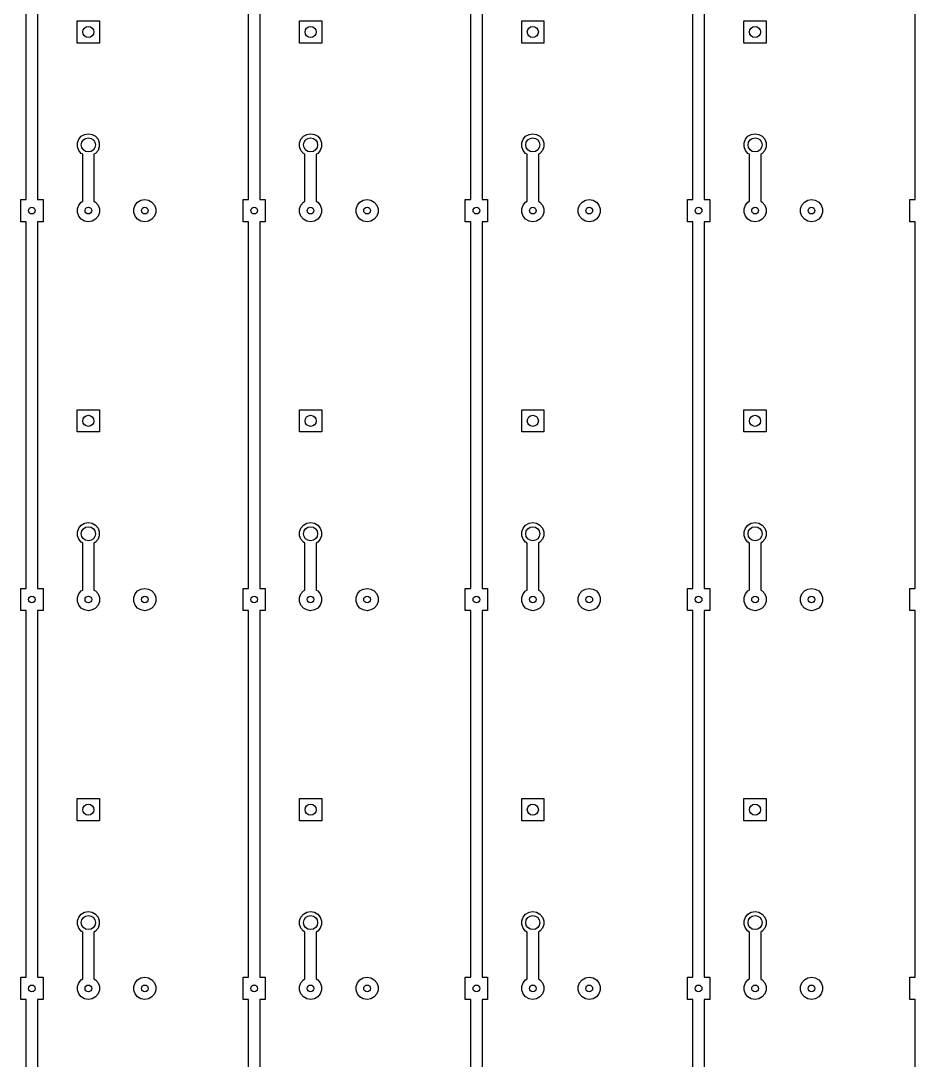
# Model space of a CAD drawing. Extents: x 183 to 424, y -369 to -69.
# Drawn here: x 183.4 to 263.9, y -267.5 to -173.9 of the extents above; entities that cross this region are included whole.
import ezdxf

# ---------------------------------------------------------------- set-up
doc = ezdxf.new("R2010")
doc.units = 0
doc.header["$MEASUREMENT"] = 0
doc.layers.add('BLACK', color=7, linetype='CONTINUOUS')

msp = doc.modelspace()

# ---------------------------------------------------------------- linework, layer by layer
at = {"layer": 'Black'}
for p, q in [((183.912, -190), (183.912, -157)), ((184.928, -157), (184.928, -190)), ((203.912, -190), (203.912, -157)), ((204.928, -157), (204.928, -190)), ((223.912, -190), (223.912, -157)), ((224.928, -157), (224.928, -190)), ((243.912, -190), (243.912, -157)), ((244.928, -157), (244.928, -190)), ((263.912, -190), (263.912, -157)), ((188.501, -175.919), (188.501, -173.921)), ((188.501, -173.921), (190.499, -173.921)), ((190.499, -173.921), (190.499, -175.919)), ((208.501, -175.919), (208.501, -173.921)), ((208.501, -173.921), (210.499, -173.921)), ((210.499, -173.921), (210.499, -175.919)), ((228.501, -175.919), (228.501, -173.921)), ((228.501, -173.921), (230.499, -173.921)), ((230.499, -173.921), (230.499, -175.919)), ((248.501, -175.919), (248.501, -173.921)), ((248.501, -173.921), (250.499, -173.921)), ((250.499, -173.921), (250.499, -175.919)), ((190.499, -175.919), (188.501, -175.919)), ((210.499, -175.919), (208.501, -175.919)), ((230.499, -175.919), (228.501, -175.919)), ((250.499, -175.919), (248.501, -175.919)), ((188.855, -184.311), (189.157, -184.137)), ((189.157, -184.137), (189.5, -184.077)), ((189.5, -184.077), (189.843, -184.137)), ((189.843, -184.137), (190.145, -184.311)), ((208.855, -184.311), (209.157, -184.137)), ((209.157, -184.137), (209.5, -184.077)), ((209.5, -184.077), (209.843, -184.137)), ((209.843, -184.137), (210.145, -184.311)), ((228.855, -184.311), (229.157, -184.137)), ((229.157, -184.137), (229.5, -184.077)), ((229.5, -184.077), (229.843, -184.137)), ((229.843, -184.137), (230.145, -184.311)), ((248.855, -184.311), (249.157, -184.137)), ((249.157, -184.137), (249.5, -184.077)), ((249.5, -184.077), (249.843, -184.137)), ((249.843, -184.137), (250.145, -184.311)), ((188.512, -184.906), (188.631, -184.578)), ((188.512, -185.254), (188.512, -184.906)), ((188.631, -184.578), (188.855, -184.311)), ((190.145, -184.311), (190.369, -184.578)), ((190.369, -184.578), (190.488, -184.906)), ((190.488, -184.906), (190.488, -185.254)), ((208.512, -184.906), (208.631, -184.578)), ((208.512, -185.254), (208.512, -184.906)), ((208.631, -184.578), (208.855, -184.311)), ((210.145, -184.311), (210.369, -184.578)), ((210.369, -184.578), (210.488, -184.906)), ((210.488, -184.906), (210.488, -185.254)), ((228.512, -184.906), (228.631, -184.578)), ((228.512, -185.254), (228.512, -184.906)), ((228.631, -184.578), (228.855, -184.311)), ((230.145, -184.311), (230.369, -184.578)), ((230.369, -184.578), (230.488, -184.906)), ((230.488, -184.906), (230.488, -185.254)), ((248.512, -184.906), (248.631, -184.578)), ((248.512, -185.254), (248.512, -184.906)), ((248.631, -184.578), (248.855, -184.311)), ((250.145, -184.311), (250.369, -184.578)), ((250.369, -184.578), (250.488, -184.906)), ((250.488, -184.906), (250.488, -185.254)), ((188.631, -185.582), (188.512, -185.254)), ((188.855, -185.849), (188.631, -185.582)), ((188.992, -185.928), (188.855, -185.849)), ((188.992, -190.152), (188.992, -185.928)), ((190.145, -185.849), (190.008, -185.928)), ((190.008, -185.928), (190.008, -190.152)), ((190.369, -185.582), (190.145, -185.849)), ((190.488, -185.254), (190.369, -185.582)), ((208.631, -185.582), (208.512, -185.254)), ((208.855, -185.849), (208.631, -185.582)), ((208.992, -185.928), (208.855, -185.849)), ((208.992, -190.152), (208.992, -185.928)), ((210.145, -185.849), (210.008, -185.928)), ((210.008, -185.928), (210.008, -190.152)), ((210.369, -185.582), (210.145, -185.849)), ((210.488, -185.254), (210.369, -185.582)), ((228.631, -185.582), (228.512, -185.254)), ((228.855, -185.849), (228.631, -185.582)), ((228.992, -185.928), (228.855, -185.849)), ((228.992, -190.152), (228.992, -185.928)), ((230.145, -185.849), (230.008, -185.928)), ((230.008, -185.928), (230.008, -190.152)), ((230.369, -185.582), (230.145, -185.849)), ((230.488, -185.254), (230.369, -185.582)), ((248.631, -185.582), (248.512, -185.254)), ((248.855, -185.849), (248.631, -185.582)), ((248.992, -185.928), (248.855, -185.849)), ((248.992, -190.152), (248.992, -185.928)), ((250.145, -185.849), (250.008, -185.928)), ((250.008, -185.928), (250.008, -190.152)), ((250.369, -185.582), (250.145, -185.849)), ((250.488, -185.254), (250.369, -185.582)), ((183.42, -192), (183.42, -190)), ((183.42, -190), (183.912, -190)), ((184.928, -190), (185.42, -190)), ((185.42, -190), (185.42, -192)), ((188.511, -190.826), (188.631, -190.498)), ((188.511, -191.174), (188.511, -190.826)), ((188.631, -190.498), (188.855, -190.231)), ((188.855, -190.231), (188.992, -190.152)), ((190.008, -190.152), (190.145, -190.231)), ((190.145, -190.231), (190.369, -190.498)), ((190.369, -190.498), (190.489, -190.826)), ((190.489, -190.826), (190.489, -191.174)), ((193.591, -190.826), (193.711, -190.498)), ((193.591, -191.174), (193.591, -190.826)), ((193.711, -190.498), (193.935, -190.231)), ((193.935, -190.231), (194.237, -190.057)), ((194.237, -190.057), (194.58, -189.996)), ((194.58, -189.996), (194.923, -190.057)), ((194.923, -190.057), (195.225, -190.231)), ((195.225, -190.231), (195.449, -190.498)), ((195.449, -190.498), (195.569, -190.826)), ((195.569, -190.826), (195.569, -191.174)), ((203.42, -192), (203.42, -190)), ((203.42, -190), (203.912, -190)), ((204.928, -190), (205.42, -190)), ((205.42, -190), (205.42, -192)), ((208.511, -190.826), (208.631, -190.498)), ((208.511, -191.174), (208.511, -190.826)), ((208.631, -190.498), (208.855, -190.231)), ((208.855, -190.231), (208.992, -190.152)), ((210.008, -190.152), (210.145, -190.231)), ((210.145, -190.231), (210.369, -190.498)), ((210.369, -190.498), (210.489, -190.826)), ((210.489, -190.826), (210.489, -191.174)), ((213.591, -190.826), (213.711, -190.498)), ((213.591, -191.174), (213.591, -190.826)), ((213.711, -190.498), (213.935, -190.231)), ((213.935, -190.231), (214.237, -190.057)), ((214.237, -190.057), (214.58, -189.996)), ((214.58, -189.996), (214.923, -190.057)), ((214.923, -190.057), (215.225, -190.231)), ((215.225, -190.231), (215.449, -190.498)), ((215.449, -190.498), (215.569, -190.826)), ((215.569, -190.826), (215.569, -191.174)), ((223.42, -192), (223.42, -190)), ((223.42, -190), (223.912, -190)), ((224.928, -190), (225.42, -190)), ((225.42, -190), (225.42, -192)), ((228.511, -190.826), (228.631, -190.498)), ((228.511, -191.174), (228.511, -190.826)), ((228.631, -190.498), (228.855, -190.231)), ((228.855, -190.231), (228.992, -190.152)), ((230.008, -190.152), (230.145, -190.231)), ((230.145, -190.231), (230.369, -190.498)), ((230.369, -190.498), (230.489, -190.826)), ((230.489, -190.826), (230.489, -191.174)), ((233.591, -190.826), (233.711, -190.498)), ((233.591, -191.174), (233.591, -190.826)), ((233.711, -190.498), (233.935, -190.231)), ((233.935, -190.231), (234.237, -190.057)), ((234.237, -190.057), (234.58, -189.996)), ((234.58, -189.996), (234.923, -190.057)), ((234.923, -190.057), (235.225, -190.231)), ((235.225, -190.231), (235.449, -190.498)), ((235.449, -190.498), (235.569, -190.826)), ((235.569, -190.826), (235.569, -191.174)), ((243.42, -192), (243.42, -190)), ((243.42, -190), (243.912, -190)), ((244.928, -190), (245.42, -190)), ((245.42, -190), (245.42, -192)), ((248.511, -190.826), (248.631, -190.498)), ((248.511, -191.174), (248.511, -190.826)), ((248.631, -190.498), (248.855, -190.231)), ((248.855, -190.231), (248.992, -190.152)), ((250.008, -190.152), (250.145, -190.231)), ((250.145, -190.231), (250.369, -190.498)), ((250.369, -190.498), (250.489, -190.826)), ((250.489, -190.826), (250.489, -191.174)), ((253.591, -190.826), (253.711, -190.498)), ((253.591, -191.174), (253.591, -190.826)), ((253.711, -190.498), (253.935, -190.231)), ((253.935, -190.231), (254.237, -190.057)), ((254.237, -190.057), (254.58, -189.996)), ((254.58, -189.996), (254.923, -190.057)), ((254.923, -190.057), (255.225, -190.231)), ((255.225, -190.231), (255.449, -190.498)), ((255.449, -190.498), (255.569, -190.826)), ((255.569, -190.826), (255.569, -191.174)), ((263.42, -192), (263.42, -190)), ((263.42, -190), (263.912, -190)), ((188.631, -191.502), (188.511, -191.174)), ((188.855, -191.769), (188.631, -191.502)), ((189.157, -191.943), (188.855, -191.769)), ((190.145, -191.769), (189.843, -191.943)), ((190.369, -191.502), (190.145, -191.769)), ((190.489, -191.174), (190.369, -191.502)), ((193.711, -191.502), (193.591, -191.174)), ((193.935, -191.769), (193.711, -191.502)), ((194.237, -191.943), (193.935, -191.769)), ((195.225, -191.769), (194.923, -191.943)), ((195.449, -191.502), (195.225, -191.769)), ((195.569, -191.174), (195.449, -191.502)), ((208.631, -191.502), (208.511, -191.174)), ((208.855, -191.769), (208.631, -191.502)), ((209.157, -191.943), (208.855, -191.769)), ((210.145, -191.769), (209.843, -191.943)), ((210.369, -191.502), (210.145, -191.769)), ((210.489, -191.174), (210.369, -191.502)), ((213.711, -191.502), (213.591, -191.174)), ((213.935, -191.769), (213.711, -191.502)), ((214.237, -191.943), (213.935, -191.769)), ((215.225, -191.769), (214.923, -191.943)), ((215.449, -191.502), (215.225, -191.769)), ((215.569, -191.174), (215.449, -191.502)), ((228.631, -191.502), (228.511, -191.174)), ((228.855, -191.769), (228.631, -191.502)), ((229.157, -191.943), (228.855, -191.769)), ((230.145, -191.769), (229.843, -191.943)), ((230.369, -191.502), (230.145, -191.769)), ((230.489, -191.174), (230.369, -191.502)), ((233.711, -191.502), (233.591, -191.174)), ((233.935, -191.769), (233.711, -191.502)), ((234.237, -191.943), (233.935, -191.769)), ((235.225, -191.769), (234.923, -191.943)), ((235.449, -191.502), (235.225, -191.769)), ((235.569, -191.174), (235.449, -191.502)), ((248.631, -191.502), (248.511, -191.174)), ((248.855, -191.769), (248.631, -191.502)), ((249.157, -191.943), (248.855, -191.769)), ((250.145, -191.769), (249.843, -191.943)), ((250.369, -191.502), (250.145, -191.769)), ((250.489, -191.174), (250.369, -191.502)), ((253.711, -191.502), (253.591, -191.174)), ((253.935, -191.769), (253.711, -191.502)), ((254.237, -191.943), (253.935, -191.769)), ((255.225, -191.769), (254.923, -191.943)), ((255.449, -191.502), (255.225, -191.769)), ((255.569, -191.174), (255.449, -191.502)), ((183.912, -192), (183.42, -192)), ((183.912, -225), (183.912, -192)), ((185.42, -192), (184.928, -192)), ((184.928, -192), (184.928, -225)), ((189.5, -192.004), (189.157, -191.943)), ((189.843, -191.943), (189.5, -192.004)), ((194.58, -192.004), (194.237, -191.943)), ((194.923, -191.943), (194.58, -192.004)), ((203.912, -192), (203.42, -192)), ((203.912, -225), (203.912, -192)), ((205.42, -192), (204.928, -192)), ((204.928, -192), (204.928, -225)), ((209.5, -192.004), (209.157, -191.943)), ((209.843, -191.943), (209.5, -192.004)), ((214.58, -192.004), (214.237, -191.943)), ((214.923, -191.943), (214.58, -192.004)), ((223.912, -192), (223.42, -192)), ((223.912, -225), (223.912, -192)), ((225.42, -192), (224.928, -192)), ((224.928, -192), (224.928, -225)), ((229.5, -192.004), (229.157, -191.943)), ((229.843, -191.943), (229.5, -192.004)), ((234.58, -192.004), (234.237, -191.943)), ((234.923, -191.943), (234.58, -192.004)), ((243.912, -192), (243.42, -192)), ((243.912, -225), (243.912, -192)), ((245.42, -192), (244.928, -192)), ((244.928, -192), (244.928, -225)), ((249.5, -192.004), (249.157, -191.943)), ((249.843, -191.943), (249.5, -192.004)), ((254.58, -192.004), (254.237, -191.943)), ((254.923, -191.943), (254.58, -192.004)), ((263.912, -192), (263.42, -192)), ((263.912, -225), (263.912, -192)), ((188.501, -210.919), (188.501, -208.921)), ((188.501, -208.921), (190.499, -208.921)), ((190.499, -208.921), (190.499, -210.919)), ((208.501, -210.919), (208.501, -208.921)), ((208.501, -208.921), (210.499, -208.921)), ((210.499, -208.921), (210.499, -210.919)), ((228.501, -210.919), (228.501, -208.921)), ((228.501, -208.921), (230.499, -208.921)), ((230.499, -208.921), (230.499, -210.919)), ((248.501, -210.919), (248.501, -208.921)), ((248.501, -208.921), (250.499, -208.921)), ((250.499, -208.921), (250.499, -210.919)), ((190.499, -210.919), (188.501, -210.919)), ((210.499, -210.919), (208.501, -210.919)), ((230.499, -210.919), (228.501, -210.919)), ((250.499, -210.919), (248.501, -210.919)), ((188.512, -219.906), (188.631, -219.578)), ((188.631, -219.578), (188.855, -219.311)), ((188.855, -219.311), (189.157, -219.137)), ((189.157, -219.137), (189.5, -219.077)), ((189.5, -219.077), (189.843, -219.137)), ((189.843, -219.137), (190.145, -219.311)), ((190.145, -219.311), (190.369, -219.578)), ((190.369, -219.578), (190.488, -219.906)), ((208.512, -219.906), (208.631, -219.578)), ((208.631, -219.578), (208.855, -219.311)), ((208.855, -219.311), (209.157, -219.137)), ((209.157, -219.137), (209.5, -219.077)), ((209.5, -219.077), (209.843, -219.137)), ((209.843, -219.137), (210.145, -219.311)), ((210.145, -219.311), (210.369, -219.578)), ((210.369, -219.578), (210.488, -219.906)), ((228.512, -219.906), (228.631, -219.578)), ((228.631, -219.578), (228.855, -219.311)), ((228.855, -219.311), (229.157, -219.137)), ((229.157, -219.137), (229.5, -219.077)), ((229.5, -219.077), (229.843, -219.137)), ((229.843, -219.137), (230.145, -219.311)), ((230.145, -219.311), (230.369, -219.578)), ((230.369, -219.578), (230.488, -219.906)), ((248.512, -219.906), (248.631, -219.578)), ((248.631, -219.578), (248.855, -219.311)), ((248.855, -219.311), (249.157, -219.137)), ((249.157, -219.137), (249.5, -219.077)), ((249.5, -219.077), (249.843, -219.137)), ((249.843, -219.137), (250.145, -219.311)), ((250.145, -219.311), (250.369, -219.578)), ((250.369, -219.578), (250.488, -219.906)), ((188.512, -220.254), (188.512, -219.906)), ((188.631, -220.582), (188.512, -220.254)), ((188.855, -220.849), (188.631, -220.582)), ((190.369, -220.582), (190.145, -220.849)), ((190.488, -220.254), (190.369, -220.582)), ((190.488, -219.906), (190.488, -220.254)), ((208.512, -220.254), (208.512, -219.906)), ((208.631, -220.582), (208.512, -220.254)), ((208.855, -220.849), (208.631, -220.582)), ((210.369, -220.582), (210.145, -220.849)), ((210.488, -220.254), (210.369, -220.582)), ((210.488, -219.906), (210.488, -220.254)), ((228.512, -220.254), (228.512, -219.906)), ((228.631, -220.582), (228.512, -220.254)), ((228.855, -220.849), (228.631, -220.582)), ((230.369, -220.582), (230.145, -220.849)), ((230.488, -220.254), (230.369, -220.582)), ((230.488, -219.906), (230.488, -220.254)), ((248.512, -220.254), (248.512, -219.906)), ((248.631, -220.582), (248.512, -220.254)), ((248.855, -220.849), (248.631, -220.582)), ((250.369, -220.582), (250.145, -220.849)), ((250.488, -220.254), (250.369, -220.582)), ((250.488, -219.906), (250.488, -220.254)), ((188.992, -220.928), (188.855, -220.849)), ((188.992, -225.152), (188.992, -220.928)), ((190.145, -220.849), (190.008, -220.928)), ((190.008, -220.928), (190.008, -225.152)), ((208.992, -220.928), (208.855, -220.849)), ((208.992, -225.152), (208.992, -220.928)), ((210.145, -220.849), (210.008, -220.928)), ((210.008, -220.928), (210.008, -225.152)), ((228.992, -220.928), (228.855, -220.849)), ((228.992, -225.152), (228.992, -220.928)), ((230.145, -220.849), (230.008, -220.928)), ((230.008, -220.928), (230.008, -225.152)), ((248.992, -220.928), (248.855, -220.849)), ((248.992, -225.152), (248.992, -220.928)), ((250.145, -220.849), (250.008, -220.928)), ((250.008, -220.928), (250.008, -225.152)), ((183.42, -227), (183.42, -225)), ((183.42, -225), (183.912, -225)), ((184.928, -225), (185.42, -225)), ((185.42, -225), (185.42, -227)), ((188.631, -225.498), (188.855, -225.231)), ((188.855, -225.231), (188.992, -225.152)), ((190.008, -225.152), (190.145, -225.231)), ((190.145, -225.231), (190.369, -225.498)), ((193.711, -225.498), (193.935, -225.231)), ((193.935, -225.231), (194.237, -225.057)), ((194.237, -225.057), (194.58, -224.996)), ((194.58, -224.996), (194.923, -225.057)), ((194.923, -225.057), (195.225, -225.231)), ((195.225, -225.231), (195.449, -225.498)), ((203.42, -227), (203.42, -225)), ((203.42, -225), (203.912, -225)), ((204.928, -225), (205.42, -225)), ((205.42, -225), (205.42, -227)), ((208.631, -225.498), (208.855, -225.231)), ((208.855, -225.231), (208.992, -225.152)), ((210.008, -225.152), (210.145, -225.231)), ((210.145, -225.231), (210.369, -225.498)), ((213.711, -225.498), (213.935, -225.231)), ((213.935, -225.231), (214.237, -225.057)), ((214.237, -225.057), (214.58, -224.996)), ((214.58, -224.996), (214.923, -225.057)), ((214.923, -225.057), (215.225, -225.231)), ((215.225, -225.231), (215.449, -225.498)), ((223.42, -227), (223.42, -225)), ((223.42, -225), (223.912, -225)), ((224.928, -225), (225.42, -225)), ((225.42, -225), (225.42, -227)), ((228.631, -225.498), (228.855, -225.231)), ((228.855, -225.231), (228.992, -225.152)), ((230.008, -225.152), (230.145, -225.231)), ((230.145, -225.231), (230.369, -225.498)), ((233.711, -225.498), (233.935, -225.231)), ((233.935, -225.231), (234.237, -225.057)), ((234.237, -225.057), (234.58, -224.996)), ((234.58, -224.996), (234.923, -225.057)), ((234.923, -225.057), (235.225, -225.231)), ((235.225, -225.231), (235.449, -225.498)), ((243.42, -227), (243.42, -225)), ((243.42, -225), (243.912, -225)), ((244.928, -225), (245.42, -225)), ((245.42, -225), (245.42, -227)), ((248.631, -225.498), (248.855, -225.231)), ((248.855, -225.231), (248.992, -225.152)), ((250.008, -225.152), (250.145, -225.231)), ((250.145, -225.231), (250.369, -225.498)), ((253.711, -225.498), (253.935, -225.231)), ((253.935, -225.231), (254.237, -225.057)), ((254.237, -225.057), (254.58, -224.996)), ((254.58, -224.996), (254.923, -225.057)), ((254.923, -225.057), (255.225, -225.231)), ((255.225, -225.231), (255.449, -225.498)), ((263.42, -227), (263.42, -225)), ((263.42, -225), (263.912, -225)), ((188.511, -225.826), (188.631, -225.498)), ((188.511, -226.174), (188.511, -225.826)), ((188.631, -226.502), (188.511, -226.174)), ((190.369, -225.498), (190.489, -225.826)), ((190.489, -226.174), (190.369, -226.502)), ((190.489, -225.826), (190.489, -226.174)), ((193.591, -225.826), (193.711, -225.498)), ((193.591, -226.174), (193.591, -225.826)), ((193.711, -226.502), (193.591, -226.174)), ((195.449, -225.498), (195.569, -225.826)), ((195.569, -226.174), (195.449, -226.502)), ((195.569, -225.826), (195.569, -226.174)), ((208.511, -225.826), (208.631, -225.498)), ((208.511, -226.174), (208.511, -225.826)), ((208.631, -226.502), (208.511, -226.174)), ((210.369, -225.498), (210.489, -225.826)), ((210.489, -226.174), (210.369, -226.502)), ((210.489, -225.826), (210.489, -226.174)), ((213.591, -225.826), (213.711, -225.498)), ((213.591, -226.174), (213.591, -225.826)), ((213.711, -226.502), (213.591, -226.174)), ((215.449, -225.498), (215.569, -225.826)), ((215.569, -226.174), (215.449, -226.502)), ((215.569, -225.826), (215.569, -226.174)), ((228.511, -225.826), (228.631, -225.498)), ((228.511, -226.174), (228.511, -225.826)), ((228.631, -226.502), (228.511, -226.174)), ((230.369, -225.498), (230.489, -225.826)), ((230.489, -226.174), (230.369, -226.502)), ((230.489, -225.826), (230.489, -226.174)), ((233.591, -225.826), (233.711, -225.498)), ((233.591, -226.174), (233.591, -225.826)), ((233.711, -226.502), (233.591, -226.174)), ((235.449, -225.498), (235.569, -225.826)), ((235.569, -226.174), (235.449, -226.502)), ((235.569, -225.826), (235.569, -226.174)), ((248.511, -225.826), (248.631, -225.498)), ((248.511, -226.174), (248.511, -225.826)), ((248.631, -226.502), (248.511, -226.174)), ((250.369, -225.498), (250.489, -225.826)), ((250.489, -226.174), (250.369, -226.502)), ((250.489, -225.826), (250.489, -226.174)), ((253.591, -225.826), (253.711, -225.498)), ((253.591, -226.174), (253.591, -225.826)), ((253.711, -226.502), (253.591, -226.174)), ((255.449, -225.498), (255.569, -225.826)), ((255.569, -226.174), (255.449, -226.502)), ((255.569, -225.826), (255.569, -226.174)), ((183.912, -227), (183.42, -227)), ((183.912, -260), (183.912, -227)), ((185.42, -227), (184.928, -227)), ((184.928, -227), (184.928, -260)), ((188.855, -226.769), (188.631, -226.502)), ((189.157, -226.943), (188.855, -226.769)), ((189.5, -227.004), (189.157, -226.943)), ((189.843, -226.943), (189.5, -227.004)), ((190.145, -226.769), (189.843, -226.943)), ((190.369, -226.502), (190.145, -226.769)), ((193.935, -226.769), (193.711, -226.502)), ((194.237, -226.943), (193.935, -226.769)), ((194.58, -227.004), (194.237, -226.943)), ((194.923, -226.943), (194.58, -227.004)), ((195.225, -226.769), (194.923, -226.943)), ((195.449, -226.502), (195.225, -226.769)), ((203.912, -227), (203.42, -227)), ((203.912, -260), (203.912, -227)), ((205.42, -227), (204.928, -227)), ((204.928, -227), (204.928, -260)), ((208.855, -226.769), (208.631, -226.502)), ((209.157, -226.943), (208.855, -226.769)), ((209.5, -227.004), (209.157, -226.943)), ((209.843, -226.943), (209.5, -227.004)), ((210.145, -226.769), (209.843, -226.943)), ((210.369, -226.502), (210.145, -226.769)), ((213.935, -226.769), (213.711, -226.502)), ((214.237, -226.943), (213.935, -226.769)), ((214.58, -227.004), (214.237, -226.943)), ((214.923, -226.943), (214.58, -227.004)), ((215.225, -226.769), (214.923, -226.943)), ((215.449, -226.502), (215.225, -226.769)), ((223.912, -227), (223.42, -227)), ((223.912, -260), (223.912, -227)), ((225.42, -227), (224.928, -227)), ((224.928, -227), (224.928, -260)), ((228.855, -226.769), (228.631, -226.502)), ((229.157, -226.943), (228.855, -226.769)), ((229.5, -227.004), (229.157, -226.943)), ((229.843, -226.943), (229.5, -227.004)), ((230.145, -226.769), (229.843, -226.943)), ((230.369, -226.502), (230.145, -226.769)), ((233.935, -226.769), (233.711, -226.502)), ((234.237, -226.943), (233.935, -226.769)), ((234.58, -227.004), (234.237, -226.943)), ((234.923, -226.943), (234.58, -227.004)), ((235.225, -226.769), (234.923, -226.943)), ((235.449, -226.502), (235.225, -226.769)), ((243.912, -227), (243.42, -227)), ((243.912, -260), (243.912, -227)), ((245.42, -227), (244.928, -227)), ((244.928, -227), (244.928, -260)), ((248.855, -226.769), (248.631, -226.502)), ((249.157, -226.943), (248.855, -226.769)), ((249.5, -227.004), (249.157, -226.943)), ((249.843, -226.943), (249.5, -227.004)), ((250.145, -226.769), (249.843, -226.943)), ((250.369, -226.502), (250.145, -226.769)), ((253.935, -226.769), (253.711, -226.502)), ((254.237, -226.943), (253.935, -226.769)), ((254.58, -227.004), (254.237, -226.943)), ((254.923, -226.943), (254.58, -227.004)), ((255.225, -226.769), (254.923, -226.943)), ((255.449, -226.502), (255.225, -226.769)), ((263.912, -227), (263.42, -227)), ((263.912, -260), (263.912, -227)), ((188.501, -245.919), (188.501, -243.921)), ((188.501, -243.921), (190.499, -243.921)), ((190.499, -243.921), (190.499, -245.919)), ((208.501, -245.919), (208.501, -243.921)), ((208.501, -243.921), (210.499, -243.921)), ((210.499, -243.921), (210.499, -245.919)), ((228.501, -245.919), (228.501, -243.921)), ((228.501, -243.921), (230.499, -243.921)), ((230.499, -243.921), (230.499, -245.919)), ((248.501, -245.919), (248.501, -243.921)), ((248.501, -243.921), (250.499, -243.921)), ((250.499, -243.921), (250.499, -245.919)), ((190.499, -245.919), (188.501, -245.919)), ((210.499, -245.919), (208.501, -245.919)), ((230.499, -245.919), (228.501, -245.919)), ((250.499, -245.919), (248.501, -245.919)), ((188.631, -254.578), (188.855, -254.311)), ((188.855, -254.311), (189.157, -254.137)), ((189.157, -254.137), (189.5, -254.077)), ((189.5, -254.077), (189.843, -254.137)), ((189.843, -254.137), (190.145, -254.311)), ((190.145, -254.311), (190.369, -254.578)), ((208.631, -254.578), (208.855, -254.311)), ((208.855, -254.311), (209.157, -254.137)), ((209.157, -254.137), (209.5, -254.077)), ((209.5, -254.077), (209.843, -254.137)), ((209.843, -254.137), (210.145, -254.311)), ((210.145, -254.311), (210.369, -254.578)), ((228.631, -254.578), (228.855, -254.311)), ((228.855, -254.311), (229.157, -254.137)), ((229.157, -254.137), (229.5, -254.077)), ((229.5, -254.077), (229.843, -254.137)), ((229.843, -254.137), (230.145, -254.311)), ((230.145, -254.311), (230.369, -254.578)), ((248.631, -254.578), (248.855, -254.311)), ((248.855, -254.311), (249.157, -254.137)), ((249.157, -254.137), (249.5, -254.077)), ((249.5, -254.077), (249.843, -254.137)), ((249.843, -254.137), (250.145, -254.311)), ((250.145, -254.311), (250.369, -254.578)), ((188.512, -254.906), (188.631, -254.578)), ((188.512, -255.254), (188.512, -254.906)), ((188.631, -255.582), (188.512, -255.254)), ((190.369, -254.578), (190.488, -254.906)), ((190.488, -255.254), (190.369, -255.582)), ((190.488, -254.906), (190.488, -255.254)), ((208.512, -254.906), (208.631, -254.578)), ((208.512, -255.254), (208.512, -254.906)), ((208.631, -255.582), (208.512, -255.254)), ((210.369, -254.578), (210.488, -254.906)), ((210.488, -255.254), (210.369, -255.582)), ((210.488, -254.906), (210.488, -255.254)), ((228.512, -254.906), (228.631, -254.578)), ((228.512, -255.254), (228.512, -254.906)), ((228.631, -255.582), (228.512, -255.254)), ((230.369, -254.578), (230.488, -254.906)), ((230.488, -255.254), (230.369, -255.582)), ((230.488, -254.906), (230.488, -255.254)), ((248.512, -254.906), (248.631, -254.578)), ((248.512, -255.254), (248.512, -254.906)), ((248.631, -255.582), (248.512, -255.254)), ((250.369, -254.578), (250.488, -254.906)), ((250.488, -255.254), (250.369, -255.582)), ((250.488, -254.906), (250.488, -255.254)), ((188.855, -255.849), (188.631, -255.582)), ((188.992, -255.928), (188.855, -255.849)), ((188.992, -260.152), (188.992, -255.928)), ((190.145, -255.849), (190.008, -255.928)), ((190.008, -255.928), (190.008, -260.152)), ((190.369, -255.582), (190.145, -255.849)), ((208.855, -255.849), (208.631, -255.582)), ((208.992, -255.928), (208.855, -255.849)), ((208.992, -260.152), (208.992, -255.928)), ((210.145, -255.849), (210.008, -255.928)), ((210.008, -255.928), (210.008, -260.152)), ((210.369, -255.582), (210.145, -255.849)), ((228.855, -255.849), (228.631, -255.582)), ((228.992, -255.928), (228.855, -255.849)), ((228.992, -260.152), (228.992, -255.928)), ((230.145, -255.849), (230.008, -255.928)), ((230.008, -255.928), (230.008, -260.152)), ((230.369, -255.582), (230.145, -255.849)), ((248.855, -255.849), (248.631, -255.582)), ((248.992, -255.928), (248.855, -255.849)), ((248.992, -260.152), (248.992, -255.928)), ((250.145, -255.849), (250.008, -255.928)), ((250.008, -255.928), (250.008, -260.152)), ((250.369, -255.582), (250.145, -255.849)), ((183.42, -262), (183.42, -260)), ((183.42, -260), (183.912, -260)), ((184.928, -260), (185.42, -260)), ((185.42, -260), (185.42, -262)), ((193.935, -260.231), (194.237, -260.057)), ((194.237, -260.057), (194.58, -259.996)), ((194.58, -259.996), (194.923, -260.057)), ((194.923, -260.057), (195.225, -260.231)), ((203.42, -262), (203.42, -260)), ((203.42, -260), (203.912, -260)), ((204.928, -260), (205.42, -260)), ((205.42, -260), (205.42, -262)), ((213.935, -260.231), (214.237, -260.057)), ((214.237, -260.057), (214.58, -259.996)), ((214.58, -259.996), (214.923, -260.057)), ((214.923, -260.057), (215.225, -260.231)), ((223.42, -262), (223.42, -260)), ((223.42, -260), (223.912, -260)), ((224.928, -260), (225.42, -260)), ((225.42, -260), (225.42, -262)), ((233.935, -260.231), (234.237, -260.057)), ((234.237, -260.057), (234.58, -259.996)), ((234.58, -259.996), (234.923, -260.057)), ((234.923, -260.057), (235.225, -260.231)), ((243.42, -262), (243.42, -260)), ((243.42, -260), (243.912, -260)), ((244.928, -260), (245.42, -260)), ((245.42, -260), (245.42, -262)), ((253.935, -260.231), (254.237, -260.057)), ((254.237, -260.057), (254.58, -259.996)), ((254.58, -259.996), (254.923, -260.057)), ((254.923, -260.057), (255.225, -260.231)), ((263.42, -262), (263.42, -260)), ((263.42, -260), (263.912, -260)), ((188.511, -260.826), (188.631, -260.498)), ((188.511, -261.174), (188.511, -260.826)), ((188.631, -260.498), (188.855, -260.231)), ((188.855, -260.231), (188.992, -260.152)), ((190.008, -260.152), (190.145, -260.231)), ((190.145, -260.231), (190.369, -260.498)), ((190.369, -260.498), (190.489, -260.826)), ((190.489, -260.826), (190.489, -261.174)), ((193.591, -260.826), (193.711, -260.498)), ((193.591, -261.174), (193.591, -260.826)), ((193.711, -260.498), (193.935, -260.231)), ((195.225, -260.231), (195.449, -260.498)), ((195.449, -260.498), (195.569, -260.826)), ((195.569, -260.826), (195.569, -261.174)), ((208.511, -260.826), (208.631, -260.498)), ((208.511, -261.174), (208.511, -260.826)), ((208.631, -260.498), (208.855, -260.231)), ((208.855, -260.231), (208.992, -260.152)), ((210.008, -260.152), (210.145, -260.231)), ((210.145, -260.231), (210.369, -260.498)), ((210.369, -260.498), (210.489, -260.826)), ((210.489, -260.826), (210.489, -261.174)), ((213.591, -260.826), (213.711, -260.498)), ((213.591, -261.174), (213.591, -260.826)), ((213.711, -260.498), (213.935, -260.231)), ((215.225, -260.231), (215.449, -260.498)), ((215.449, -260.498), (215.569, -260.826)), ((215.569, -260.826), (215.569, -261.174)), ((228.511, -260.826), (228.631, -260.498)), ((228.511, -261.174), (228.511, -260.826)), ((228.631, -260.498), (228.855, -260.231)), ((228.855, -260.231), (228.992, -260.152)), ((230.008, -260.152), (230.145, -260.231)), ((230.145, -260.231), (230.369, -260.498)), ((230.369, -260.498), (230.489, -260.826)), ((230.489, -260.826), (230.489, -261.174)), ((233.591, -260.826), (233.711, -260.498)), ((233.591, -261.174), (233.591, -260.826)), ((233.711, -260.498), (233.935, -260.231)), ((235.225, -260.231), (235.449, -260.498)), ((235.449, -260.498), (235.569, -260.826)), ((235.569, -260.826), (235.569, -261.174)), ((248.511, -260.826), (248.631, -260.498)), ((248.511, -261.174), (248.511, -260.826)), ((248.631, -260.498), (248.855, -260.231)), ((248.855, -260.231), (248.992, -260.152)), ((250.008, -260.152), (250.145, -260.231)), ((250.145, -260.231), (250.369, -260.498)), ((250.369, -260.498), (250.489, -260.826)), ((250.489, -260.826), (250.489, -261.174)), ((253.591, -260.826), (253.711, -260.498)), ((253.591, -261.174), (253.591, -260.826)), ((253.711, -260.498), (253.935, -260.231)), ((255.225, -260.231), (255.449, -260.498)), ((255.449, -260.498), (255.569, -260.826)), ((255.569, -260.826), (255.569, -261.174)), ((188.631, -261.502), (188.511, -261.174)), ((188.855, -261.769), (188.631, -261.502)), ((189.157, -261.943), (188.855, -261.769)), ((189.5, -262.004), (189.157, -261.943)), ((189.843, -261.943), (189.5, -262.004)), ((190.145, -261.769), (189.843, -261.943)), ((190.369, -261.502), (190.145, -261.769)), ((190.489, -261.174), (190.369, -261.502)), ((193.711, -261.502), (193.591, -261.174)), ((193.935, -261.769), (193.711, -261.502)), ((194.237, -261.943), (193.935, -261.769)), ((194.58, -262.004), (194.237, -261.943)), ((194.923, -261.943), (194.58, -262.004)), ((195.225, -261.769), (194.923, -261.943)), ((195.449, -261.502), (195.225, -261.769)), ((195.569, -261.174), (195.449, -261.502)), ((208.631, -261.502), (208.511, -261.174)), ((208.855, -261.769), (208.631, -261.502)), ((209.157, -261.943), (208.855, -261.769)), ((209.5, -262.004), (209.157, -261.943)), ((209.843, -261.943), (209.5, -262.004)), ((210.145, -261.769), (209.843, -261.943)), ((210.369, -261.502), (210.145, -261.769)), ((210.489, -261.174), (210.369, -261.502)), ((213.711, -261.502), (213.591, -261.174)), ((213.935, -261.769), (213.711, -261.502)), ((214.237, -261.943), (213.935, -261.769)), ((214.58, -262.004), (214.237, -261.943)), ((214.923, -261.943), (214.58, -262.004)), ((215.225, -261.769), (214.923, -261.943)), ((215.449, -261.502), (215.225, -261.769)), ((215.569, -261.174), (215.449, -261.502)), ((228.631, -261.502), (228.511, -261.174)), ((228.855, -261.769), (228.631, -261.502)), ((229.157, -261.943), (228.855, -261.769)), ((229.5, -262.004), (229.157, -261.943)), ((229.843, -261.943), (229.5, -262.004)), ((230.145, -261.769), (229.843, -261.943)), ((230.369, -261.502), (230.145, -261.769)), ((230.489, -261.174), (230.369, -261.502)), ((233.711, -261.502), (233.591, -261.174)), ((233.935, -261.769), (233.711, -261.502)), ((234.237, -261.943), (233.935, -261.769)), ((234.58, -262.004), (234.237, -261.943)), ((234.923, -261.943), (234.58, -262.004)), ((235.225, -261.769), (234.923, -261.943)), ((235.449, -261.502), (235.225, -261.769)), ((235.569, -261.174), (235.449, -261.502)), ((248.631, -261.502), (248.511, -261.174)), ((248.855, -261.769), (248.631, -261.502)), ((249.157, -261.943), (248.855, -261.769)), ((249.5, -262.004), (249.157, -261.943)), ((249.843, -261.943), (249.5, -262.004)), ((250.145, -261.769), (249.843, -261.943)), ((250.369, -261.502), (250.145, -261.769)), ((250.489, -261.174), (250.369, -261.502)), ((253.711, -261.502), (253.591, -261.174)), ((253.935, -261.769), (253.711, -261.502)), ((254.237, -261.943), (253.935, -261.769)), ((254.58, -262.004), (254.237, -261.943)), ((254.923, -261.943), (254.58, -262.004)), ((255.225, -261.769), (254.923, -261.943)), ((255.449, -261.502), (255.225, -261.769)), ((255.569, -261.174), (255.449, -261.502)), ((183.912, -262), (183.42, -262)), ((183.912, -295), (183.912, -262)), ((185.42, -262), (184.928, -262)), ((184.928, -262), (184.928, -295)), ((203.912, -262), (203.42, -262)), ((203.912, -295), (203.912, -262)), ((205.42, -262), (204.928, -262)), ((204.928, -262), (204.928, -295)), ((223.912, -262), (223.42, -262)), ((223.912, -295), (223.912, -262)), ((225.42, -262), (224.928, -262)), ((224.928, -262), (224.928, -295)), ((243.912, -262), (243.42, -262)), ((243.912, -295), (243.912, -262)), ((245.42, -262), (244.928, -262)), ((244.928, -262), (244.928, -295)), ((263.912, -262), (263.42, -262)), ((263.912, -295), (263.912, -262))]:
    msp.add_line(p, q, dxfattribs=at)
for centre, radius in [((189.5, -174.92), 0.5004), ((209.5, -174.92), 0.5004), ((229.5, -174.92), 0.5004), ((249.5, -174.92), 0.5004), ((189.5, -185.08), 0.635), ((209.5, -185.08), 0.635), ((229.5, -185.08), 0.635), ((249.5, -185.08), 0.635), ((184.42, -191), 0.3), ((189.5, -191), 0.3), ((194.58, -191), 0.3), ((204.42, -191), 0.3), ((209.5, -191), 0.3), ((214.58, -191), 0.3), ((224.42, -191), 0.3), ((229.5, -191), 0.3), ((234.58, -191), 0.3), ((244.42, -191), 0.3), ((249.5, -191), 0.3), ((254.58, -191), 0.3), ((189.5, -209.92), 0.5004), ((209.5, -209.92), 0.5004), ((229.5, -209.92), 0.5004), ((249.5, -209.92), 0.5004), ((189.5, -220.08), 0.635), ((209.5, -220.08), 0.635), ((229.5, -220.08), 0.635), ((249.5, -220.08), 0.635), ((184.42, -226), 0.3), ((189.5, -226), 0.3), ((194.58, -226), 0.3), ((204.42, -226), 0.3), ((209.5, -226), 0.3), ((214.58, -226), 0.3), ((224.42, -226), 0.3), ((229.5, -226), 0.3), ((234.58, -226), 0.3), ((244.42, -226), 0.3), ((249.5, -226), 0.3), ((254.58, -226), 0.3), ((189.5, -244.92), 0.5004), ((209.5, -244.92), 0.5004), ((229.5, -244.92), 0.5004), ((249.5, -244.92), 0.5004), ((189.5, -255.08), 0.635), ((209.5, -255.08), 0.635), ((229.5, -255.08), 0.635), ((249.5, -255.08), 0.635), ((184.42, -261), 0.3), ((189.5, -261), 0.3), ((194.58, -261), 0.3), ((204.42, -261), 0.3), ((209.5, -261), 0.3), ((214.58, -261), 0.3), ((224.42, -261), 0.3), ((229.5, -261), 0.3), ((234.58, -261), 0.3), ((244.42, -261), 0.3), ((249.5, -261), 0.3), ((254.58, -261), 0.3)]:
    msp.add_circle(centre, radius, dxfattribs=at)

doc.saveas('drawing.dxf')
